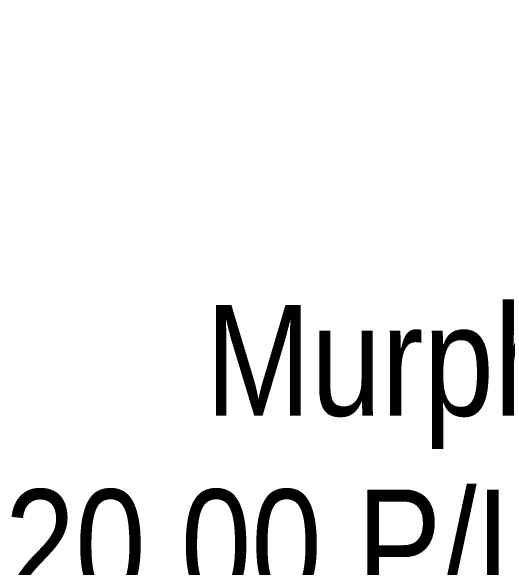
# Model space of a CAD drawing. Extents: x 538089 to 546766, y 6046620 to 6052605.
# Drawn here: x 544892.5 to 544937.4, y 6050558.5 to 6050608.8 of the extents above; entities that cross this region are included whole.
import ezdxf

# ---------------------------------------------------------------- set-up
doc = ezdxf.new("R2010")
doc.units = 0
doc.header["$LTSCALE"] = 5
doc.layers.add('C-RW-T', color=13, linetype='Continuous', lineweight=9)
doc.styles.add('80CG', font='ARIALN.TTF', dxfattribs={"height": 10})
doc.dimstyles.new('Compass 5 000', dxfattribs={"dimscale": 5, "dimtxt": 9, "dimasz": 2, "dimexe": 0.2, "dimexo": 0.0625, "dimgap": 0.5, "dimtad": 0, "dimtih": 1, "dimtoh": 1, "dimzin": 0, "dimdsep": 46, "dimtxsty": '80CG', "dimcen": 0.1, "dimse1": 1, "dimse2": 1, "dimclrd": 256, "dimclrt": 256, "dimaunit": 1, "dimadec": 4, "dimazin": 0, "dimtfac": 0.06, "dimtofl": 0, "dimtmove": 0, "dimatfit": 1, "dimfxl": 0.2, "dimtolj": 1, "dimtzin": 0, "dimlwd": -1, "dimarcsym": 0})

# ---------------------------------------------------------------- blocks, each defined once
blk = doc.blocks.new('*D462')
at = {"layer": 'C-RW-T', "transparency": 16777216}
for p, q in [((545018.513, 6050564.619), (545028.479, 6050565.446)), ((544978.65, 6050561.314), (544968.684, 6050560.487))]:
    blk.add_line(p, q, dxfattribs=at)
for points in [[(545018.375, 6050566.28), (545018.651, 6050562.958), (545008.547, 6050563.793)], [(544978.512, 6050562.975), (544978.787, 6050559.653), (544988.616, 6050562.14)]]:
    blk.add_solid(points, dxfattribs=at)
at = {"layer": 'C-RW-T', "transparency": 16777216, "insert": (544929.144, 6050560.487), "char_height": 10, "attachment_point": 5, "style": '80CG'}
blk.add_mtext('\\A1;Murphy\\P20.00 P/L R/W\\PPLA 210508', dxfattribs=at)

msp = doc.modelspace()

# ---------------------------------------------------------------- dimensions: what is measured, and where the dimension line sits
at = {"layer": 'C-RW-T'}
dim = msp.add_linear_dim(base=(545008.547, 6050563.793), p1=(544986.916, 6050582.632), p2=(545006.848, 6050584.285), angle=4.7403, text='Murphy\\P20.00 P/L R/W\\PPLA 210508', dimstyle='Compass 5 000', dxfattribs=at)
dim.commit()
dim.dimension.update_dxf_attribs({"geometry": '*D462', "text_midpoint": (544929.144, 6050560.487), "dimtype": 161})

doc.saveas('drawing.dxf')
